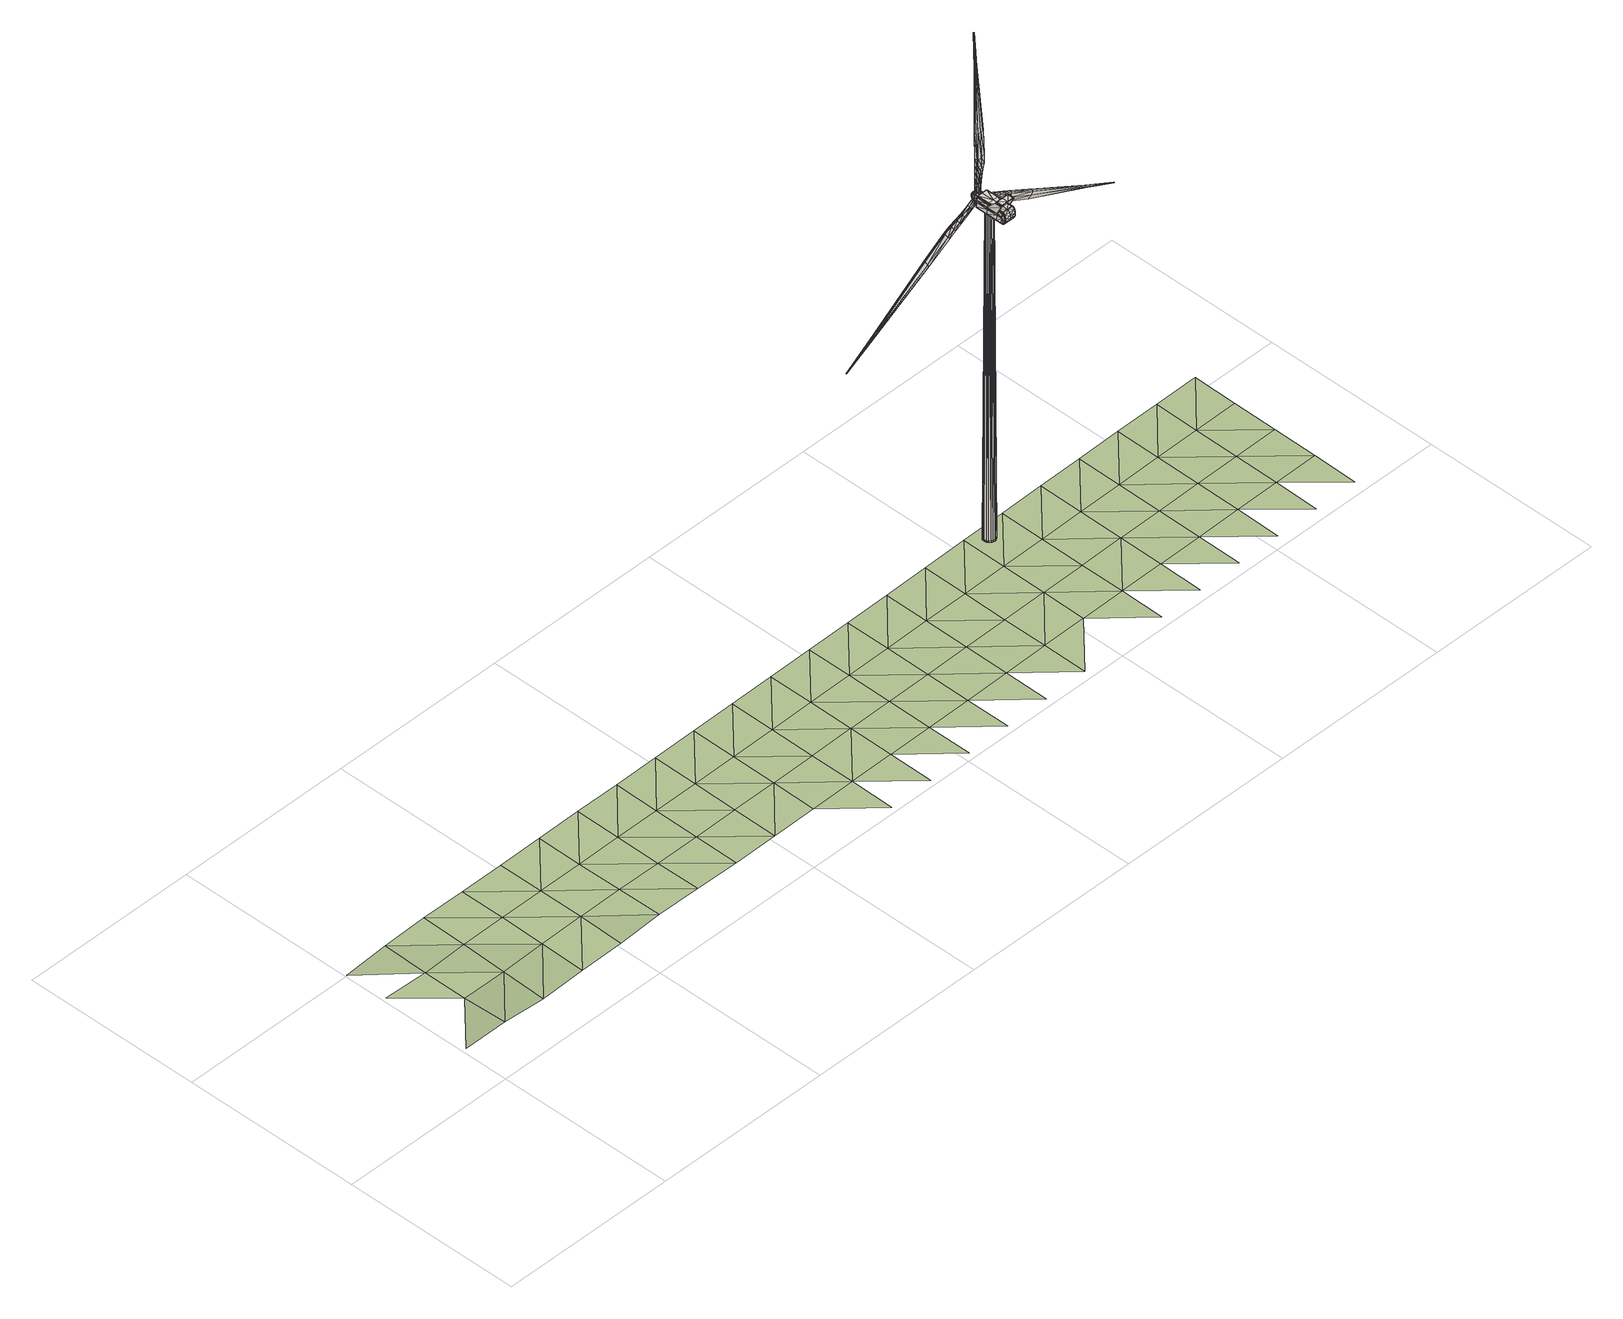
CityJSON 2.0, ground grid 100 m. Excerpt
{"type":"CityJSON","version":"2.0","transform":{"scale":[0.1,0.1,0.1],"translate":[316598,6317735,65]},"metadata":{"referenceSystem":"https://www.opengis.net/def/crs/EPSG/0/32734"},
"CityObjects":{
"otherconstruction1":{"type":"OtherConstruction","attributes":{"class":"wind_turbine","X":317009.08,"Y":6317829.18,"lat":-33.26,"lon":19.03,"manufacturer":"Vestas","model":"V100-2.0","rated_power_kw":2000,"rated_power_mw":2,"rotor_diameter_m":100,"rotor_radius_m":50,"swept_area_m2":7854,"blade_count":3,"blade_length_m":50,"hub_height_m":95,"tower_type":"steel_tube","tower_shape":"conical","cut_in_ms":3,"rated_ms":12,"cut_out_ms":22,"iec_class":"llb","generator_type":"DFIG","gearbox_type":"spur_planetary","gearbox_stages":3,"onshore":true,"offshore":false,"ground_height":72.44},"geometry":[{"type":"CompositeSurface","lod":"2","boundaries":[[[0,1,2]],[[1,3,2]],[[3,4,2]],[[5,6,7]],[[5,7,8]],[[9,8,7]],[[9,7,10]],[[2,9,10]],[[2,10,0]],[[11,12,13]],[[11,13,14]],[[15,16,17]],[[15,17,18]],[[19,20,21]],[[19,21,22]],[[23,24,25]],[[23,25,26]],[[27,5,28]],[[27,28,29]],[[30,27,31]],[[30,31,32]],[[33,34,35]],[[33,35,36]],[[37,2,4]],[[38,30,32]],[[38,32,39]],[[40,41,2]],[[40,2,37]],[[22,21,42]],[[22,42,39]],[[43,25,42]],[[43,42,21]],[[38,19,44]],[[38,44,30]],[[45,46,47]],[[45,47,48]],[[24,49,42]],[[24,42,25]],[[26,50,51]],[[26,51,35]],[[19,38,49]],[[19,49,20]],[[52,20,49]],[[52,49,24]],[[5,27,53]],[[5,53,54]],[[27,55,53]],[[27,30,44]],[[27,44,55]],[[56,31,29]],[[56,29,57]],[[24,23,58]],[[24,58,52]],[[28,59,57]],[[28,57,29]],[[60,14,13]],[[60,13,61]],[[49,38,39]],[[49,39,42]],[[29,31,27]],[[62,56,55]],[[62,55,44]],[[39,32,62]],[[39,62,22]],[[20,52,43]],[[20,43,21]],[[23,34,63]],[[23,63,58]],[[44,19,22]],[[44,22,62]],[[62,32,31]],[[62,31,56]],[[34,23,26]],[[34,26,35]],[[53,55,56]],[[53,56,57]],[[52,58,50]],[[52,50,43]],[[25,43,50]],[[25,50,26]],[[54,53,57]],[[54,57,59]],[[18,17,12]],[[18,12,11]],[[58,63,51]],[[58,51,50]],[[64,65,66]],[[64,66,67]],[[67,66,68]],[[67,68,69]],[[70,71,72]],[[70,72,73]],[[73,72,74]],[[73,74,75]],[[76,77,78]],[[76,78,79]],[[79,78,80]],[[79,80,81]],[[65,70,73]],[[65,73,66]],[[66,73,75]],[[66,75,68]],[[81,64,67]],[[81,67,79]],[[79,67,69]],[[79,69,76]],[[82,83,84]],[[82,84,85]],[[85,84,86]],[[85,86,87]],[[88,89,90]],[[88,90,91]],[[91,90,92]],[[91,92,93]],[[94,40,37]],[[94,37,95]],[[46,96,97]],[[46,97,47]],[[6,98,77]],[[6,77,7]],[[81,80,99]],[[81,99,61]],[[10,7,77]],[[10,77,76]],[[100,101,99]],[[100,99,80]],[[65,64,13]],[[65,13,12]],[[61,13,64]],[[61,64,81]],[[1,0,69]],[[1,69,68]],[[76,69,0]],[[76,0,10]],[[70,65,12]],[[70,12,17]],[[3,1,68]],[[3,68,75]],[[71,70,17]],[[71,17,16]],[[4,3,75]],[[4,75,74]],[[101,102,103]],[[101,103,99]],[[99,103,60]],[[99,60,61]],[[63,104,105]],[[63,105,51]],[[51,105,36]],[[51,36,35]],[[63,34,33]],[[63,33,104]],[[106,107,108]],[[108,107,109]],[[109,107,110]],[[111,112,113]],[[111,113,114]],[[115,116,113]],[[115,113,112]],[[107,106,116]],[[107,116,115]],[[11,14,117]],[[11,117,118]],[[15,18,119]],[[15,119,120]],[[121,122,123]],[[121,123,124]],[[125,126,127]],[[125,127,128]],[[129,130,131]],[[129,131,111]],[[132,133,134]],[[132,134,129]],[[33,36,135]],[[33,135,136]],[[137,110,107]],[[138,139,133]],[[138,133,132]],[[140,137,107]],[[140,107,141]],[[122,142,123]],[[122,139,142]],[[143,123,142]],[[143,142,127]],[[138,132,144]],[[138,144,121]],[[45,48,145]],[[45,145,146]],[[128,127,142]],[[128,142,147]],[[126,135,148]],[[126,148,149]],[[121,147,138]],[[121,124,147]],[[150,128,147]],[[150,147,124]],[[111,151,152]],[[111,152,129]],[[129,152,153]],[[129,144,132]],[[129,153,144]],[[154,155,130]],[[154,130,134]],[[128,150,156]],[[128,156,125]],[[131,130,155]],[[131,155,157]],[[60,158,117]],[[60,117,14]],[[147,142,139]],[[147,139,138]],[[130,129,134]],[[159,153,154]],[[159,144,153]],[[139,122,159]],[[139,159,133]],[[124,123,143]],[[124,143,150]],[[125,156,160]],[[125,160,136]],[[144,159,122]],[[144,122,121]],[[159,154,134]],[[159,134,133]],[[136,135,126]],[[136,126,125]],[[152,155,154]],[[152,154,153]],[[150,143,149]],[[150,149,156]],[[127,126,149]],[[127,149,143]],[[151,157,155]],[[151,155,152]],[[18,11,118]],[[18,118,119]],[[156,149,148]],[[156,148,160]],[[161,162,163]],[[161,163,164]],[[162,165,166]],[[162,166,163]],[[167,168,169]],[[167,169,170]],[[168,171,172]],[[168,172,169]],[[173,174,175]],[[173,175,176]],[[174,177,178]],[[174,178,175]],[[164,163,168]],[[164,168,167]],[[163,166,171]],[[163,171,168]],[[177,174,162]],[[177,162,161]],[[174,173,165]],[[174,165,162]],[[179,180,181]],[[179,181,182]],[[180,183,184]],[[180,184,181]],[[185,186,187]],[[185,187,188]],[[186,189,190]],[[186,190,187]],[[191,192,137]],[[191,137,140]],[[146,145,193]],[[146,193,194]],[[114,113,176]],[[114,176,195]],[[177,158,196]],[[177,196,178]],[[116,173,176]],[[116,176,113]],[[197,178,196]],[[197,196,198]],[[164,118,117]],[[164,117,161]],[[158,177,161]],[[158,161,117]],[[108,166,165]],[[108,165,106]],[[173,116,106]],[[173,106,165]],[[167,119,118]],[[167,118,164]],[[109,171,166]],[[109,166,108]],[[170,120,119]],[[170,119,167]],[[110,172,171]],[[110,171,109]],[[198,196,103]],[[198,103,102]],[[196,158,60]],[[196,60,103]],[[160,148,105]],[[160,105,104]],[[148,135,36]],[[148,36,105]],[[160,104,33]],[[160,33,136]],[[199,200,201]],[[199,201,202]],[[202,201,203]],[[202,203,204]],[[204,203,205]],[[204,205,206]],[[200,207,208]],[[200,208,201]],[[201,208,209]],[[201,209,203]],[[203,209,210]],[[203,210,205]],[[211,212,213]],[[211,213,214]],[[214,213,215]],[[214,215,216]],[[216,215,217]],[[216,217,218]],[[206,211,214]],[[206,214,204]],[[204,214,216]],[[204,216,202]],[[202,216,218]],[[202,218,199]],[[219,210,209]],[[219,209,220]],[[220,209,208]],[[220,208,221]],[[221,208,207]],[[221,207,222]],[[223,224,225]],[[223,225,226]],[[226,225,227]],[[226,227,228]],[[228,227,229]],[[228,229,230]],[[224,231,232]],[[224,232,225]],[[225,232,233]],[[225,233,227]],[[227,233,234]],[[227,234,229]],[[235,217,215]],[[235,215,236]],[[236,215,213]],[[236,213,237]],[[237,213,212]],[[237,212,238]],[[230,235,236]],[[230,236,228]],[[228,236,237]],[[228,237,226]],[[226,237,238]],[[226,238,223]],[[239,234,233]],[[239,233,240]],[[240,233,232]],[[240,232,241]],[[241,232,231]],[[241,231,242]],[[97,199,218]],[[97,218,47]],[[15,212,211]],[[15,211,16]],[[48,47,218]],[[48,218,217]],[[206,71,16]],[[206,16,211]],[[37,222,207]],[[37,207,95]],[[222,37,4]],[[4,219,220]],[[220,221,222]],[[4,220,222]],[[219,4,74]],[[219,74,210]],[[71,206,205]],[[71,205,72]],[[243,200,199]],[[243,199,97]],[[95,207,200]],[[95,200,243]],[[72,205,210]],[[72,210,74]],[[48,217,235]],[[48,235,145]],[[15,120,238]],[[15,238,212]],[[193,145,235]],[[193,235,230]],[[223,238,120]],[[223,120,170]],[[137,192,234]],[[137,234,239]],[[110,137,239]],[[239,240,241]],[[241,242,110]],[[239,241,110]],[[242,231,172]],[[242,172,110]],[[170,169,224]],[[170,224,223]],[[244,193,230]],[[244,230,229]],[[192,244,229]],[[192,229,234]],[[169,172,231]],[[169,231,224]],[[245,246,247]],[[248,249,250]],[[248,250,251]],[[245,247,252]],[[245,252,253]],[[254,255,256]],[[254,256,257]],[[258,259,86]],[[258,86,84]],[[260,258,84]],[[260,84,83]],[[246,261,90]],[[246,90,89]],[[261,262,92]],[[261,92,90]],[[247,246,89]],[[247,89,252]],[[259,248,251]],[[259,251,86]],[[255,260,83]],[[255,83,256]],[[262,263,264]],[[262,264,92]],[[263,265,266]],[[263,266,264]],[[267,268,269]],[[267,269,270]],[[271,267,270]],[[271,270,272]],[[273,254,257]],[[273,257,274]],[[275,276,181]],[[275,181,184]],[[276,277,182]],[[276,182,181]],[[278,279,188]],[[278,188,187]],[[280,278,187]],[[280,187,190]],[[279,281,282]],[[279,282,188]],[[268,275,184]],[[268,184,269]],[[277,273,274]],[[277,274,182]],[[283,280,190]],[[283,190,284]],[[265,283,284]],[[265,284,266]],[[245,285,261]],[[245,261,246]],[[285,286,262]],[[285,262,261]],[[286,287,263]],[[286,263,262]],[[287,288,265]],[[287,265,263]],[[288,289,283]],[[288,283,265]],[[289,290,280]],[[289,280,283]],[[290,291,278]],[[290,278,280]],[[291,292,279]],[[291,279,278]],[[292,281,279]],[[248,259,249]],[[259,258,293]],[[259,293,249]],[[258,260,294]],[[258,294,293]],[[260,255,295]],[[260,295,294]],[[255,254,296]],[[255,296,295]],[[254,273,297]],[[254,297,296]],[[273,277,298]],[[273,298,297]],[[277,276,299]],[[277,299,298]],[[276,275,267]],[[276,267,299]],[[275,268,267]],[[299,267,271]],[[299,271,300]],[[298,299,300]],[[298,300,301]],[[297,298,301]],[[297,301,302]],[[296,297,302]],[[296,302,303]],[[295,296,303]],[[295,303,304]],[[294,295,304]],[[294,304,305]],[[293,294,305]],[[293,305,306]],[[249,293,306]],[[249,306,307]],[[292,271,272]],[[292,272,308]],[[249,307,309]],[[249,309,250]],[[141,107,310]],[[141,310,131]],[[41,28,311]],[[41,311,2]],[[281,292,308]],[[281,308,282]],[[300,271,292]],[[300,292,291]],[[301,300,291]],[[301,291,290]],[[302,301,290]],[[302,290,289]],[[303,302,289]],[[303,289,288]],[[304,303,288]],[[304,288,287]],[[305,304,287]],[[305,287,286]],[[306,305,286]],[[306,286,285]],[[307,306,285]],[[307,285,245]],[[307,245,253]],[[307,253,309]],[[107,115,112]],[[107,112,310]],[[131,310,112]],[[131,112,111]],[[2,311,8]],[[2,8,9]],[[28,5,8]],[[28,8,311]],[[312,59,28]],[[312,28,41]],[[313,141,131]],[[313,131,157]],[[314,198,102]],[[314,102,315]],[[189,197,198]],[[189,198,314]],[[316,114,195]],[[316,195,185]],[[317,146,194]],[[317,194,179]],[[183,191,140]],[[183,140,318]],[[175,178,197]],[[175,197,319]],[[176,175,319]],[[176,319,195]],[[244,192,191]],[[244,191,320]],[[193,244,320]],[[193,320,194]],[[321,45,146]],[[321,146,317]],[[318,140,141]],[[318,141,313]],[[151,111,114]],[[151,114,316]],[[322,315,102]],[[322,102,101]],[[93,322,101]],[[93,101,100]],[[323,88,98]],[[323,98,6]],[[324,82,96]],[[324,96,46]],[[87,325,40]],[[87,40,94]],[[78,326,100]],[[78,100,80]],[[77,98,326]],[[77,326,78]],[[243,327,94]],[[243,94,95]],[[97,96,327]],[[97,327,243]],[[321,324,46]],[[321,46,45]],[[325,312,41]],[[325,41,40]],[[54,323,6]],[[54,6,5]],[[253,252,323]],[[253,323,54]],[[251,250,312]],[[251,312,325]],[[257,256,324]],[[257,324,321]],[[86,251,325]],[[86,325,87]],[[256,83,82]],[[256,82,324]],[[252,89,88]],[[252,88,323]],[[92,264,322]],[[92,322,93]],[[264,266,315]],[[264,315,322]],[[308,151,316]],[[308,316,282]],[[269,318,313]],[[269,313,270]],[[257,321,317]],[[257,317,274]],[[184,183,318]],[[184,318,269]],[[274,317,179]],[[274,179,182]],[[282,316,185]],[[282,185,188]],[[190,189,314]],[[190,314,284]],[[284,314,315]],[[284,315,266]],[[270,313,157]],[[270,157,272]],[[250,309,59]],[[250,59,312]],[[272,157,151]],[[272,151,308]],[[309,253,54]],[[309,54,59]],[[319,197,189]],[[319,189,186]],[[195,319,186]],[[195,186,185]],[[320,191,183]],[[320,183,180]],[[194,320,180]],[[194,180,179]],[[326,91,93]],[[326,93,100]],[[98,88,91]],[[98,91,326]],[[327,85,87]],[[327,87,94]],[[96,82,85]],[[96,85,327]],[[328,329,330]],[[328,330,331]],[[332,333,334]],[[332,334,335]],[[336,337,338]],[[336,338,339]],[[340,341,342]],[[340,342,343]],[[344,345,331]],[[344,331,346]],[[347,348,349]],[[347,349,350]],[[351,352,353]],[[351,353,333]],[[354,355,356]],[[354,356,357]],[[358,359,360]],[[358,360,361]],[[362,339,363]],[[362,363,364]],[[361,360,365]],[[361,365,366]],[[367,368,369]],[[367,369,370]],[[371,354,357]],[[371,357,372]],[[368,373,374]],[[368,374,369]],[[338,375,340]],[[338,340,376]],[[375,377,341]],[[375,341,340]],[[378,367,370]],[[378,370,379]],[[373,361,366]],[[373,366,374]],[[355,362,364]],[[355,364,356]],[[377,378,379]],[[377,379,341]],[[380,381,382]],[[380,382,383]],[[339,338,376]],[[339,376,363]],[[360,380,383]],[[360,383,365]],[[381,371,372]],[[381,372,382]],[[384,385,386]],[[384,386,387]],[[388,389,390]],[[388,390,391]],[[331,330,392]],[[331,392,346]],[[393,394,395]],[[393,395,396]],[[397,398,343]],[[397,343,399]],[[400,401,402]],[[400,402,403]],[[399,343,342]],[[399,342,404]],[[404,342,394]],[[404,394,393]],[[346,392,398]],[[346,398,397]],[[405,406,407]],[[405,407,408]],[[409,336,339]],[[409,339,362]],[[410,411,377]],[[410,377,375]],[[403,402,385]],[[403,385,384]],[[365,383,389]],[[365,389,386]],[[382,372,406]],[[382,406,390]],[[366,365,386]],[[366,386,385]],[[376,340,343]],[[376,343,398]],[[383,382,390]],[[383,390,389]],[[341,379,394]],[[341,394,342]],[[357,356,329]],[[357,329,407]],[[374,366,385]],[[374,385,402]],[[364,363,392]],[[364,392,330]],[[363,376,398]],[[363,398,392]],[[370,369,401]],[[370,401,395]],[[369,374,402]],[[369,402,401]],[[372,357,407]],[[372,407,406]],[[379,370,395]],[[379,395,394]],[[356,364,330]],[[356,330,329]],[[333,353,412]],[[333,412,334]],[[348,347,404]],[[348,404,393]],[[413,414,387]],[[413,387,388]],[[415,416,417]],[[415,417,418]],[[419,420,391]],[[419,391,405]],[[345,421,328]],[[345,328,331]],[[422,423,424]],[[422,424,425]],[[426,427,397]],[[426,397,399]],[[427,344,346]],[[427,346,397]],[[428,429,403]],[[428,403,384]],[[414,428,384]],[[414,384,387]],[[421,430,408]],[[421,408,328]],[[430,419,405]],[[430,405,408]],[[347,426,399]],[[347,399,404]],[[420,413,388]],[[420,388,391]],[[431,432,433]],[[431,433,434]],[[435,436,437]],[[435,437,438]],[[439,435,438]],[[439,438,440]],[[352,439,440]],[[352,440,353]],[[441,442,423]],[[441,423,422]],[[442,443,332]],[[442,332,423]],[[444,441,422]],[[444,422,445]],[[436,446,447]],[[436,447,437]],[[448,449,416]],[[448,416,415]],[[443,351,333]],[[443,333,332]],[[446,431,434]],[[446,434,447]],[[450,451,452]],[[450,452,453]],[[432,448,415]],[[432,415,433]],[[449,450,453]],[[449,453,416]],[[451,444,445]],[[451,445,452]],[[429,454,400]],[[429,400,403]],[[433,415,418]],[[433,418,455]],[[438,437,456]],[[438,456,457]],[[453,452,458]],[[453,458,459]],[[437,447,349]],[[437,349,456]],[[423,332,335]],[[423,335,424]],[[434,433,455]],[[434,455,350]],[[445,422,425]],[[445,425,460]],[[440,438,457]],[[440,457,461]],[[416,453,459]],[[416,459,417]],[[454,462,396]],[[454,396,400]],[[452,445,460]],[[452,460,458]],[[447,434,350]],[[447,350,349]],[[353,440,461]],[[353,461,412]],[[396,395,401]],[[396,401,400]],[[463,464,371]],[[463,371,381]],[[465,358,361]],[[465,361,373]],[[466,467,368]],[[466,368,367]],[[467,465,373]],[[467,373,368]],[[468,469,355]],[[468,355,354]],[[391,390,406]],[[391,406,405]],[[411,470,378]],[[411,378,377]],[[464,468,354]],[[464,354,371]],[[469,409,362]],[[469,362,355]],[[471,463,381]],[[471,381,380]],[[337,410,375]],[[337,375,338]],[[359,471,380]],[[359,380,360]],[[408,407,329]],[[408,329,328]],[[348,462,456]],[[348,456,349]],[[420,419,425]],[[420,425,424]],[[414,413,335]],[[414,335,334]],[[427,426,455]],[[427,455,418]],[[426,347,350]],[[426,350,455]],[[345,344,417]],[[345,417,459]],[[454,429,461]],[[454,461,457]],[[430,421,458]],[[430,458,460]],[[421,345,459]],[[421,459,458]],[[344,427,418]],[[344,418,417]],[[428,414,334]],[[428,334,412]],[[462,454,457]],[[462,457,456]],[[429,428,412]],[[429,412,461]],[[419,430,460]],[[419,460,425]],[[413,420,424]],[[413,424,335]],[[462,348,393]],[[462,393,396]],[[470,466,367]],[[470,367,378]],[[387,386,389]],[[387,389,388]],[[472,473,466]],[[472,466,470]],[[474,475,471]],[[474,471,359]],[[476,477,410]],[[476,410,337]],[[475,478,463]],[[475,463,471]],[[479,480,409]],[[479,409,469]],[[481,482,468]],[[481,468,464]],[[483,472,470]],[[483,470,411]],[[482,479,469]],[[482,469,468]],[[484,485,465]],[[484,465,467]],[[473,484,467]],[[473,467,466]],[[485,486,358]],[[485,358,465]],[[478,481,464]],[[478,464,463]],[[477,483,411]],[[477,411,410]],[[480,487,336]],[[480,336,409]],[[486,474,359]],[[486,359,358]],[[487,476,337]],[[487,337,336]],[[488,489,490]],[[490,491,492]],[[493,494,488]],[[488,490,492]],[[492,493,488]],[[489,488,431]],[[489,431,446]],[[494,493,449]],[[494,449,448]],[[493,451,450]],[[493,492,444]],[[493,444,451]],[[492,441,444]],[[492,442,441]],[[490,439,352]],[[490,489,436]],[[490,436,435]],[[489,446,436]],[[488,432,431]],[[488,494,448]],[[488,448,432]],[[493,450,449]],[[492,491,443]],[[492,443,442]],[[491,351,443]],[[491,490,352]],[[491,352,351]],[[490,435,439]],[[495,496,497]],[[495,497,498]],[[499,500,501]],[[499,501,502]],[[503,504,505]],[[503,505,506]],[[507,508,509]],[[507,509,510]],[[511,512,513]],[[514,515,516]],[[517,518,519]],[[517,519,520]],[[513,520,521]],[[513,521,511]],[[522,523,505]],[[524,525,526]],[[527,503,506]],[[527,506,528]],[[529,530,531]],[[529,531,532]],[[506,533,534]],[[506,534,528]],[[535,536,537]],[[535,537,538]],[[538,537,539]],[[538,539,540]],[[541,517,520]],[[541,520,513]],[[542,543,496]],[[542,496,495]],[[502,501,544]],[[502,544,545]],[[496,546,547]],[[496,547,497]],[[501,548,549]],[[501,549,544]],[[550,551,552]],[[550,552,533]],[[548,538,540]],[[548,540,549]],[[553,554,555]],[[553,555,556]],[[500,499,509]],[[500,509,556]],[[557,535,538]],[[557,538,548]],[[518,499,502]],[[518,502,519]],[[519,502,545]],[[519,545,558]],[[559,560,561]],[[559,561,562]],[[563,507,510]],[[563,510,564]],[[523,565,551]],[[523,551,550]],[[536,535,566]],[[536,566,567]],[[568,569,540]],[[568,540,539]],[[570,571,572]],[[570,572,573]],[[574,562,543]],[[574,543,542]],[[551,574,542]],[[551,542,552]],[[518,517,564]],[[518,564,510]],[[541,575,515]],[[541,515,514]],[[517,541,514]],[[517,514,564]],[[534,576,577]],[[534,577,525]],[[562,561,578]],[[562,578,543]],[[561,579,529]],[[561,529,578]],[[499,518,510]],[[499,510,509]],[[580,515,575]],[[580,581,516]],[[580,516,515]],[[581,527,528]],[[581,528,524]],[[582,580,575]],[[582,575,512]],[[579,583,530]],[[579,530,529]],[[584,582,512]],[[584,512,522]],[[528,534,525]],[[528,525,524]],[[505,523,550]],[[504,584,522]],[[504,522,505]],[[575,541,513]],[[575,513,512]],[[530,585,586]],[[530,586,531]],[[552,542,495]],[[552,495,576]],[[576,495,498]],[[576,498,577]],[[565,587,574]],[[565,574,551]],[[588,569,583]],[[588,583,579]],[[554,571,566]],[[554,566,555]],[[533,552,576]],[[533,576,534]],[[520,519,558]],[[520,558,521]],[[557,500,556]],[[557,556,555]],[[508,553,556]],[[508,556,509]],[[532,531,572]],[[532,572,589]],[[565,523,511]],[[565,511,521]],[[546,532,589]],[[546,589,547]],[[500,557,548]],[[500,548,501]],[[560,588,579]],[[560,579,561]],[[578,529,532]],[[578,532,546]],[[587,559,562]],[[587,562,574]],[[526,563,564]],[[526,564,514]],[[511,523,522]],[[511,522,512]],[[524,526,514]],[[524,514,516]],[[569,568,590]],[[569,590,583]],[[571,570,567]],[[571,567,566]],[[583,590,585]],[[583,585,530]],[[535,557,555]],[[535,555,566]],[[571,554,589]],[[571,589,572]],[[587,565,521]],[[587,521,558]],[[507,563,577]],[[507,577,498]],[[563,526,525]],[[563,525,577]],[[559,587,558]],[[559,558,545]],[[508,507,498]],[[508,498,497]],[[588,560,544]],[[588,544,549]],[[554,553,547]],[[554,547,589]],[[560,559,545]],[[560,545,544]],[[553,508,497]],[[553,497,547]],[[581,524,516]],[[569,588,549]],[[569,549,540]],[[505,550,533]],[[505,533,506]],[[543,578,546]],[[543,546,496]],[[531,586,573]],[[531,573,572]],[[504,503,584]],[[584,503,527]],[[584,527,582]],[[581,580,582]],[[581,582,527]],[[591,592,593]],[[591,593,594]],[[595,596,597]],[[595,597,598]],[[599,600,601]],[[599,601,602]],[[603,604,605]],[[603,605,606]],[[607,608,609]],[[610,611,612]],[[613,614,615]],[[613,615,616]],[[609,616,617]],[[609,617,607]],[[618,619,601]],[[620,621,622]],[[599,602,623]],[[624,625,626]],[[624,626,627]],[[602,628,629]],[[602,629,623]],[[630,631,537]],[[630,537,632]],[[632,537,633]],[[632,633,634]],[[635,613,616]],[[635,616,609]],[[636,637,592]],[[636,592,591]],[[598,597,638]],[[598,638,639]],[[592,640,641]],[[592,641,593]],[[597,642,643]],[[597,643,638]],[[644,645,646]],[[644,646,628]],[[642,632,634]],[[642,634,643]],[[647,648,649]],[[647,649,650]],[[596,595,605]],[[596,605,650]],[[651,630,632]],[[651,632,642]],[[614,595,598]],[[614,598,615]],[[615,598,639]],[[615,639,652]],[[653,654,655]],[[653,655,656]],[[657,603,606]],[[657,606,658]],[[619,659,645]],[[619,645,644]],[[631,630,660]],[[631,660,661]],[[662,663,634]],[[662,634,633]],[[664,665,666]],[[664,666,667]],[[668,656,637]],[[668,637,636]],[[645,668,636]],[[645,636,646]],[[614,613,658]],[[614,658,606]],[[635,669,611]],[[635,611,610]],[[613,635,610]],[[613,610,658]],[[629,670,671]],[[629,671,621]],[[656,655,672]],[[656,672,637]],[[655,673,624]],[[655,624,672]],[[595,614,606]],[[595,606,605]],[[674,675,611]],[[674,611,669]],[[675,676,612]],[[675,612,611]],[[677,599,623]],[[677,623,620]],[[678,674,669]],[[678,669,608]],[[673,679,625]],[[673,625,624]],[[678,608,618]],[[623,629,621]],[[623,621,620]],[[601,619,644]],[[600,678,618]],[[600,618,601]],[[669,635,609]],[[669,609,608]],[[625,680,586]],[[625,586,626]],[[646,636,591]],[[646,591,670]],[[670,591,594]],[[670,594,671]],[[659,681,668]],[[659,668,645]],[[682,663,679]],[[682,679,673]],[[648,665,660]],[[648,660,649]],[[628,646,670]],[[628,670,629]],[[616,615,652]],[[616,652,617]],[[651,596,650]],[[651,650,649]],[[604,647,650]],[[604,650,605]],[[627,626,666]],[[627,666,683]],[[659,619,607]],[[659,607,617]],[[640,627,683]],[[640,683,641]],[[596,651,642]],[[596,642,597]],[[654,682,673]],[[654,673,655]],[[672,624,627]],[[672,627,640]],[[681,653,656]],[[681,656,668]],[[622,657,658]],[[622,658,610]],[[607,619,618]],[[607,618,608]],[[620,622,610]],[[620,610,612]],[[663,662,684]],[[663,684,679]],[[665,664,661]],[[665,661,660]],[[679,684,680]],[[679,680,625]],[[630,651,649]],[[630,649,660]],[[665,648,683]],[[665,683,666]],[[681,659,617]],[[681,617,652]],[[603,657,671]],[[603,671,594]],[[657,622,621]],[[657,621,671]],[[653,681,652]],[[653,652,639]],[[604,603,594]],[[604,594,593]],[[682,654,638]],[[682,638,643]],[[648,647,641]],[[648,641,683]],[[654,653,639]],[[654,639,638]],[[647,604,593]],[[647,593,641]],[[676,677,620]],[[676,620,612]],[[663,682,643]],[[663,643,634]],[[601,644,628]],[[601,628,602]],[[637,672,640]],[[637,640,592]],[[626,586,667]],[[626,667,666]],[[600,599,678]],[[674,677,676]],[[674,676,675]],[[677,674,678]],[[677,678,599]],[[685,686,687]],[[685,687,688]],[[689,690,691]],[[689,691,692]],[[693,694,695]],[[693,695,696]],[[697,698,699]],[[697,699,700]],[[701,702,703]],[[704,705,706]],[[707,708,709]],[[707,709,710]],[[703,710,711]],[[703,711,701]],[[712,713,695]],[[714,715,716]],[[717,693,696]],[[717,696,718]],[[719,720,721]],[[719,721,722]],[[696,723,724]],[[696,724,718]],[[725,726,727]],[[725,727,728]],[[728,727,729]],[[728,729,730]],[[731,707,710]],[[731,710,703]],[[732,733,686]],[[732,686,685]],[[692,691,734]],[[692,734,735]],[[686,736,737]],[[686,737,687]],[[691,738,739]],[[691,739,734]],[[740,741,742]],[[740,742,723]],[[738,728,730]],[[738,730,739]],[[743,744,745]],[[743,745,746]],[[690,689,699]],[[690,699,746]],[[747,725,728]],[[747,728,738]],[[708,689,692]],[[708,692,709]],[[709,692,735]],[[709,735,748]],[[749,750,751]],[[749,751,752]],[[753,697,700]],[[753,700,754]],[[713,755,741]],[[713,741,740]],[[726,725,756]],[[726,756,757]],[[758,759,730]],[[758,730,729]],[[760,761,762]],[[760,762,763]],[[764,752,733]],[[764,733,732]],[[741,764,732]],[[741,732,742]],[[708,707,754]],[[708,754,700]],[[731,765,705]],[[731,705,704]],[[707,731,704]],[[707,704,754]],[[724,766,767]],[[724,767,715]],[[752,751,768]],[[752,768,733]],[[751,769,719]],[[751,719,768]],[[689,708,700]],[[689,700,699]],[[770,771,705]],[[770,705,765]],[[771,772,706]],[[771,706,705]],[[717,718,714]],[[770,765,702]],[[769,773,720]],[[769,720,719]],[[774,770,702]],[[774,702,712]],[[718,724,715]],[[718,715,714]],[[695,713,740]],[[694,774,712]],[[694,712,695]],[[765,731,703]],[[765,703,702]],[[720,775,776]],[[720,776,721]],[[742,732,685]],[[742,685,766]],[[766,685,688]],[[766,688,767]],[[755,777,764]],[[755,764,741]],[[778,759,773]],[[778,773,769]],[[744,761,756]],[[744,756,745]],[[723,742,766]],[[723,766,724]],[[710,709,748]],[[710,748,711]],[[747,690,746]],[[747,746,745]],[[698,743,746]],[[698,746,699]],[[722,721,762]],[[722,762,779]],[[755,713,701]],[[755,701,711]],[[736,722,779]],[[736,779,737]],[[690,747,738]],[[690,738,691]],[[750,778,769]],[[750,769,751]],[[768,719,722]],[[768,722,736]],[[777,749,752]],[[777,752,764]],[[716,753,754]],[[716,754,704]],[[701,713,712]],[[701,712,702]],[[714,716,704]],[[714,704,706]],[[759,758,780]],[[759,780,773]],[[761,760,757]],[[761,757,756]],[[773,780,775]],[[773,775,720]],[[725,747,745]],[[725,745,756]],[[761,744,779]],[[761,779,762]],[[777,755,711]],[[777,711,748]],[[697,753,767]],[[697,767,688]],[[753,716,715]],[[753,715,767]],[[749,777,748]],[[749,748,735]],[[698,697,688]],[[698,688,687]],[[778,750,734]],[[778,734,739]],[[744,743,737]],[[744,737,779]],[[750,749,735]],[[750,735,734]],[[743,698,687]],[[743,687,737]],[[772,717,714]],[[772,714,706]],[[759,778,739]],[[759,739,730]],[[695,740,723]],[[695,723,696]],[[733,768,736]],[[733,736,686]],[[721,776,763]],[[721,763,762]],[[694,693,774]],[[774,693,717]],[[774,717,770]],[[770,717,772]],[[770,772,771]],[[781,782,783]],[[783,784,785]],[[785,786,787]],[[787,788,789]],[[789,790,791]],[[791,792,793]],[[793,794,795]],[[795,796,797]],[[797,798,799]],[[799,800,781]],[[781,783,785]],[[785,787,789]],[[789,791,793]],[[793,795,797]],[[797,799,781]],[[781,785,789]],[[789,793,797]],[[789,797,781]],[[782,801,802]],[[782,802,783]],[[783,802,803]],[[783,803,784]],[[784,803,804]],[[784,804,785]],[[785,804,805]],[[785,805,786]],[[786,805,806]],[[786,806,787]],[[787,806,807]],[[787,807,788]],[[788,807,808]],[[788,808,789]],[[789,808,809]],[[789,809,790]],[[790,809,810]],[[790,810,791]],[[791,810,811]],[[791,811,792]],[[792,811,812]],[[792,812,793]],[[793,812,813]],[[793,813,794]],[[794,813,814]],[[794,814,795]],[[795,814,815]],[[795,815,796]],[[796,815,816]],[[796,816,797]],[[797,816,817]],[[797,817,798]],[[798,817,818]],[[798,818,799]],[[799,818,819]],[[799,819,800]],[[800,819,820]],[[800,820,781]],[[781,820,801]],[[781,801,782]],[[801,820,819]],[[819,818,817]],[[817,816,815]],[[815,814,813]],[[813,812,811]],[[811,810,809]],[[809,808,807]],[[807,806,805]],[[805,804,803]],[[803,802,801]],[[801,819,817]],[[817,815,813]],[[813,811,809]],[[809,807,805]],[[805,803,801]],[[801,817,813]],[[813,809,805]],[[813,805,801]],[[821,822,823]],[[823,824,825]],[[825,826,827]],[[827,828,829]],[[829,830,831]],[[831,832,833]],[[833,834,835]],[[835,836,837]],[[837,838,839]],[[839,840,821]],[[821,823,825]],[[825,827,829]],[[829,831,833]],[[833,835,837]],[[837,839,821]],[[821,825,829]],[[829,833,837]],[[829,837,821]],[[822,782,783]],[[822,783,823]],[[823,783,784]],[[823,784,824]],[[824,784,785]],[[824,785,825]],[[825,785,786]],[[825,786,826]],[[826,786,787]],[[826,787,827]],[[827,787,788]],[[827,788,828]],[[828,788,789]],[[828,789,829]],[[829,789,790]],[[829,790,830]],[[830,790,791]],[[830,791,831]],[[831,791,792]],[[831,792,832]],[[832,792,793]],[[832,793,833]],[[833,793,794]],[[833,794,834]],[[834,794,795]],[[834,795,835]],[[835,795,796]],[[835,796,836]],[[836,796,797]],[[836,797,837]],[[837,797,798]],[[837,798,838]],[[838,798,799]],[[838,799,839]],[[839,799,800]],[[839,800,840]],[[840,800,781]],[[840,781,821]],[[821,781,782]],[[821,782,822]],[[131,111,151]],[[28,59,54]],[[129,134,133]],[[32,31,27]],[[151,157,131]],[[54,5,28]],[[133,132,129]],[[27,30,32]]]}]},
"terrain1":{"type":"TINRelief","geometry":[{"type":"CompositeSurface","lod":"1","boundaries":[[[841,842,843]],[[844,845,841]],[[846,847,844]],[[848,841,843]],[[841,848,844]],[[848,843,849]],[[846,844,850]],[[844,848,850]],[[851,846,850]],[[848,849,852]],[[848,852,850]],[[852,849,853]],[[854,851,850]],[[854,850,852]],[[851,854,855]],[[856,852,853]],[[852,856,854]],[[856,853,857]],[[855,854,858]],[[854,856,858]],[[857,859,856]],[[858,860,855]],[[858,856,861]],[[861,856,859]],[[860,858,862]],[[858,861,863]],[[858,863,862]],[[861,859,864]],[[861,865,863]],[[865,861,864]],[[863,866,862]],[[865,867,863]],[[863,867,866]],[[868,865,864]],[[867,865,869]],[[865,868,869]],[[866,867,870]],[[869,871,867]],[[867,871,870]],[[869,868,872]],[[873,871,869]],[[872,873,869]],[[871,874,870]],[[873,875,871]],[[871,875,874]],[[873,872,876]],[[875,873,876]],[[872,877,876]],[[874,875,878]],[[876,879,875]],[[875,879,878]],[[876,877,880]],[[880,877,881]],[[882,879,876]],[[880,882,876]],[[879,883,878]],[[882,884,879]],[[879,884,883]],[[882,880,885]],[[880,886,887]],[[884,882,885]],[[880,887,885]],[[883,884,888]],[[885,889,884]],[[884,889,888]],[[885,887,890]],[[891,890,887]],[[892,889,885]],[[890,892,885]],[[889,893,888]],[[892,894,889]],[[889,894,893]],[[892,890,895]],[[890,896,895]],[[894,892,897]],[[895,897,892]],[[893,894,898]],[[894,897,899]],[[894,899,898]],[[897,895,900]],[[900,895,901]],[[897,902,899]],[[897,900,902]],[[899,903,898]],[[902,904,899]],[[899,904,903]],[[902,900,905]],[[906,905,900]],[[907,904,902]],[[905,907,902]],[[903,904,908]],[[907,909,904]],[[906,910,905]],[[904,909,908]],[[907,905,911]],[[909,907,911]],[[905,910,911]],[[909,912,908]],[[911,913,909]],[[909,913,912]],[[911,910,914]],[[914,910,915]],[[916,913,911]],[[914,916,911]],[[912,913,917]],[[916,918,913]],[[913,918,917]],[[916,914,919]],[[914,920,921]],[[918,916,919]],[[914,921,919]],[[918,922,917]],[[919,923,918]],[[918,923,922]],[[919,921,924]],[[925,924,921]],[[926,923,919]],[[924,926,919]],[[922,923,927]],[[926,928,923]],[[923,928,927]],[[926,924,929]],[[924,930,929]],[[928,926,931]],[[929,931,926]],[[927,928,932]],[[928,931,933]],[[928,933,932]],[[931,929,934]],[[934,929,935]],[[933,931,936]],[[936,931,934]],[[932,933,937]],[[933,936,938]],[[933,938,937]],[[936,934,939]],[[934,940,939]],[[936,941,938]],[[941,936,939]],[[938,942,937]],[[941,943,938]],[[938,943,942]]]}]}
},
"vertices":[
[4146,821,2096],[4146,815,2081],[4146,832,2072],[4146,815,2063],[4146,821,2048],[4146,858,2083],[4146,856,2102],[4146,830,2102],[4146,831,2083],[4146,830,2083],[4146,826,2102],[4111,808,2081],[4139,808,2081],[4139,815,2097],[4111,815,2097],[4111,815,2047],[4139,815,2047],[4139,808,2063],[4111,808,2063],[4150,915,2092],[4150,865,2145],[4152,865,2145],[4152,915,2092],[4149,828,2151],[4150,828,2149],[4152,828,2149],[4151,828,2152],[4149,858,2083],[4146,858,2081],[4150,858,2081],[4150,857,2084],[4152,858,2082],[4152,857,2083],[4111,827,2151],[4146,827,2151],[4147,827,2154],[4111,827,2154],[4146,835,2042],[4150,853,2092],[4152,853,2092],[4146,861,2042],[4146,859,2072],[4152,828,2145],[4152,863,2149],[4150,919,2084],[4111,861,2036],[4139,861,2036],[4139,835,2036],[4111,835,2036],[4150,828,2145],[4151,862,2152],[4147,861,2154],[4150,863,2149],[4149,921,2083],[4146,920,2083],[4150,920,2084],[4152,920,2082],[4150,921,2081],[4149,862,2151],[4146,920,2081],[4111,824,2108],[4139,824,2108],[4152,919,2083],[4146,861,2151],[4141,816,2097],[4141,809,2081],[4143,811,2081],[4143,818,2097],[4145,813,2081],[4145,820,2096],[4141,809,2063],[4141,816,2047],[4143,818,2047],[4143,811,2063],[4145,820,2048],[4145,813,2063],[4145,825,2103],[4145,830,2103],[4143,830,2106],[4143,824,2106],[4141,830,2107],[4141,824,2107],[4141,924,2037],[4141,991,2037],[4143,991,2038],[4143,924,2038],[4145,991,2041],[4145,923,2041],[4145,919,2103],[4145,986,2103],[4143,986,2106],[4143,918,2106],[4141,986,2107],[4141,918,2107],[4145,861,2041],[4145,835,2041],[4141,861,2037],[4141,835,2037],[4145,856,2103],[4139,830,2108],[4141,856,2107],[4139,856,2108],[4111,856,2108],[4111,830,2108],[4111,861,2151],[4111,861,2154],[4076,821,2096],[4076,832,2072],[4076,815,2081],[4076,815,2063],[4076,821,2048],[4076,858,2083],[4076,831,2083],[4076,830,2102],[4076,856,2102],[4076,830,2083],[4076,826,2102],[4082,815,2097],[4082,808,2081],[4082,808,2063],[4082,815,2047],[4072,915,2092],[4069,915,2092],[4069,865,2145],[4072,865,2145],[4073,828,2151],[4071,828,2152],[4069,828,2149],[4072,828,2149],[4072,858,2083],[4072,858,2081],[4076,858,2081],[4072,857,2084],[4069,857,2083],[4070,858,2082],[4075,827,2154],[4075,827,2151],[4076,835,2042],[4072,853,2092],[4069,853,2092],[4076,861,2042],[4076,859,2072],[4069,828,2145],[4069,863,2149],[4072,919,2084],[4082,835,2036],[4082,861,2036],[4072,828,2145],[4075,861,2154],[4071,862,2152],[4072,863,2149],[4076,920,2083],[4072,921,2083],[4072,920,2084],[4070,920,2082],[4072,921,2081],[4073,862,2151],[4076,920,2081],[4082,824,2108],[4069,919,2083],[4075,861,2151],[4081,816,2097],[4078,818,2097],[4078,811,2081],[4081,809,2081],[4076,820,2096],[4076,813,2081],[4081,809,2063],[4078,811,2063],[4078,818,2047],[4081,816,2047],[4076,813,2063],[4076,820,2048],[4076,825,2103],[4078,824,2106],[4078,830,2106],[4076,830,2103],[4081,824,2107],[4081,830,2107],[4081,924,2037],[4078,924,2038],[4078,991,2038],[4081,991,2037],[4076,923,2041],[4076,991,2041],[4076,919,2103],[4078,918,2106],[4078,986,2106],[4076,986,2103],[4081,918,2107],[4081,986,2107],[4076,861,2041],[4076,835,2041],[4081,835,2037],[4081,861,2037],[4076,856,2103],[4082,830,2108],[4081,856,2107],[4082,856,2108],[4141,829,2037],[4143,830,2038],[4143,827,2039],[4141,826,2037],[4143,823,2041],[4141,823,2039],[4143,821,2043],[4141,821,2041],[4145,831,2041],[4145,827,2041],[4145,824,2043],[4145,822,2045],[4139,820,2040],[4111,820,2040],[4111,823,2038],[4139,823,2038],[4111,826,2037],[4139,826,2037],[4111,829,2036],[4139,829,2036],[4146,822,2047],[4146,825,2044],[4146,828,2043],[4146,831,2042],[4081,821,2041],[4078,821,2043],[4078,823,2041],[4081,823,2039],[4078,827,2039],[4081,826,2037],[4078,830,2038],[4081,829,2037],[4076,822,2045],[4076,824,2043],[4076,827,2041],[4076,831,2041],[4082,829,2036],[4082,826,2037],[4082,823,2038],[4082,820,2040],[4076,831,2042],[4076,828,2043],[4076,825,2044],[4076,822,2047],[4143,835,2038],[4078,835,2038],[4144,990,2083],[4144,988,2102],[4144,988,2101],[4144,993,2043],[4144,991,2072],[4146,989,2072],[4146,991,2042],[4146,986,2102],[4146,988,2083],[4111,993,2038],[4139,993,2038],[4139,991,2036],[4111,991,2036],[4142,993,2040],[4144,993,2042],[4140,993,2039],[4142,988,2104],[4140,988,2105],[4139,988,2106],[4139,986,2108],[4111,988,2106],[4111,986,2108],[4078,991,2072],[4078,993,2043],[4076,991,2042],[4076,989,2072],[4078,990,2081],[4076,988,2081],[4083,993,2038],[4082,991,2036],[4078,993,2042],[4079,993,2040],[4081,993,2039],[4079,988,2104],[4078,988,2102],[4081,988,2105],[4078,988,2101],[4076,986,2102],[4083,988,2106],[4082,986,2108],[4142,990,2083],[4140,990,2083],[4139,990,2083],[4111,990,2083],[4083,990,2083],[4081,990,2083],[4079,990,2083],[4078,990,2083],[4142,991,2072],[4140,991,2072],[4139,991,2072],[4111,991,2072],[4083,991,2072],[4081,991,2072],[4079,991,2072],[4079,990,2081],[4081,990,2081],[4083,990,2081],[4111,990,2081],[4139,990,2081],[4140,990,2081],[4142,990,2081],[4144,990,2081],[4076,988,2083],[4146,988,2081],[4076,832,2081],[4146,832,2081],[4146,921,2072],[4076,921,2072],[4082,918,2108],[4111,918,2108],[4076,919,2102],[4082,924,2036],[4076,923,2042],[4078,856,2106],[4078,861,2038],[4111,924,2036],[4139,918,2108],[4146,919,2102],[4139,924,2036],[4146,923,2042],[4143,856,2106],[4143,861,2038],[4108,1007,2041],[4108,993,2041],[4097,993,2044],[4097,1007,2044],[4123,1043,2070],[4122,1043,2075],[4131,1033,2078],[4132,1033,2069],[4093,972,2055],[4088,972,2063],[4088,978,2063],[4093,978,2055],[4083,985,2073],[4086,985,2083],[4084,993,2084],[4081,993,2073],[4091,1024,2054],[4099,1024,2047],[4088,1007,2051],[4087,1024,2083],[4093,1024,2091],[4096,1033,2087],[4091,1033,2080],[4116,1047,2073],[4115,1047,2075],[4120,1043,2079],[4118,978,2048],[4109,978,2047],[4108,985,2043],[4119,985,2044],[4128,972,2086],[4133,972,2078],[4133,978,2078],[4128,978,2086],[4100,978,2050],[4089,985,2053],[4098,985,2046],[4137,985,2080],[4131,985,2089],[4103,978,2093],[4112,978,2094],[4112,985,2098],[4102,985,2097],[4126,978,2053],[4129,985,2050],[4121,978,2092],[4123,985,2096],[4087,978,2072],[4084,985,2062],[4089,978,2081],[4095,978,2089],[4092,985,2092],[4134,978,2069],[4131,978,2060],[4135,985,2058],[4138,985,2069],[4133,1007,2090],[4133,993,2090],[4139,993,2080],[4139,1007,2080],[4140,1007,2069],[4140,993,2069],[4137,993,2057],[4137,1007,2057],[4088,993,2051],[4091,1007,2093],[4091,993,2093],[4101,993,2099],[4101,1007,2099],[4082,1007,2061],[4082,993,2061],[4081,1007,2073],[4113,1007,2101],[4113,993,2101],[4124,993,2097],[4124,1007,2097],[4084,1007,2084],[4130,1007,2048],[4130,993,2048],[4120,993,2042],[4120,1007,2042],[4100,972,2050],[4087,972,2072],[4089,972,2081],[4127,1033,2085],[4137,1024,2069],[4135,1024,2079],[4099,1043,2067],[4101,1043,2063],[4094,1033,2057],[4090,1033,2064],[4128,1024,2051],[4134,1024,2059],[4109,1024,2045],[4118,1043,2062],[4121,1043,2065],[4130,1033,2061],[4125,1033,2054],[4084,1024,2073],[4086,1024,2062],[4130,1024,2088],[4122,1024,2094],[4119,1024,2046],[4105,1047,2073],[4105,1047,2071],[4098,1043,2072],[4100,1043,2076],[4111,1047,2077],[4109,1047,2076],[4107,1043,2082],[4111,1043,2083],[4113,1047,2076],[4116,1043,2082],[4114,1047,2066],[4116,1047,2068],[4116,1047,2070],[4112,1047,2065],[4114,1043,2059],[4107,1047,2075],[4102,1043,2080],[4105,1047,2069],[4106,1047,2067],[4108,1047,2066],[4110,1047,2065],[4110,1043,2059],[4105,1043,2060],[4112,1024,2097],[4089,1033,2072],[4104,1033,2091],[4112,1033,2092],[4109,1033,2049],[4101,1033,2051],[4117,1033,2050],[4120,1033,2090],[4102,1024,2096],[4131,972,2060],[4126,972,2053],[4121,972,2092],[4103,972,2093],[4112,972,2094],[4118,972,2048],[4109,972,2047],[4095,972,2089],[4134,972,2069],[4101,892,2081],[4106,892,2084],[4123,892,2075],[4124,892,2070],[4097,892,2066],[4097,892,2072],[4123,892,2065],[4109,892,2057],[4104,892,2059],[4119,892,2060],[4115,892,2058],[4098,892,2077],[4111,892,2084],[4117,892,2083],[4121,892,2080],[4100,892,2062],[4109,1048,2071],[4110,1048,2072],[4111,1048,2072],[4112,1048,2071],[4111,1048,2070],[4110,1048,2070],[4109,1048,2070],[4120,1025,2304],[4119,1025,2260],[4100,1025,2260],[4100,1025,2304],[4101,1001,2260],[4102,1001,2222],[4116,1001,2222],[4119,1001,2260],[4085,1013,3073],[4085,1012,3073],[4086,1012,3072],[4086,1013,3072],[4095,1019,2304],[4095,1019,2260],[4095,1007,2260],[4095,1007,2304],[4100,1010,2860],[4084,1010,3072],[4093,1008,2860],[4086,1009,2860],[4082,1011,3072],[4082,1013,3072],[4098,1001,2459],[4100,1001,2304],[4120,1001,2304],[4115,1001,2459],[4137,1007,2459],[4085,1011,3072],[4101,1011,2860],[4083,1015,3072],[4091,1015,2860],[4086,1012,2860],[4084,1013,3073],[4084,1015,3072],[4126,1019,2185],[4117,1025,2136],[4110,1026,2136],[4112,1025,2184],[4100,1014,2860],[4096,1016,2860],[4102,1001,2136],[4103,1001,2072],[4111,999,2072],[4110,999,2136],[4118,1001,2073],[4117,1001,2136],[4090,1008,2860],[4145,1016,2305],[4142,1017,2260],[4135,1006,2222],[4142,1006,2260],[4116,1025,2222],[4101,1025,2222],[4112,1001,2184],[4126,1006,2185],[4101,1012,2860],[4138,1013,2459],[4137,1016,2459],[4096,1019,2222],[4097,1019,2184],[4097,1007,2184],[4096,1007,2222],[4102,1001,2184],[4145,1007,2305],[4143,1009,2260],[4136,1009,2222],[4136,1013,2222],[4143,1013,2260],[4092,1018,2459],[4092,1007,2459],[4138,1009,2459],[4097,1008,2136],[4098,1008,2072],[4123,1008,2073],[4122,1008,2136],[4098,1018,2072],[4097,1018,2136],[4102,1025,2136],[4103,1025,2072],[4146,1013,2305],[4083,1010,3072],[4115,1025,2459],[4097,1025,2459],[4135,1018,2222],[4127,1013,2185],[4083,1011,3073],[4083,1013,3073],[4084,1011,3073],[4122,1018,2136],[4085,1011,3073],[4118,1025,2073],[4111,1026,2072],[4146,1009,2305],[4127,1009,2185],[4102,1025,2184],[4123,1018,2073],[4307,1025,1947],[4269,1025,1971],[4279,1025,1987],[4317,1025,1965],[4278,1001,1986],[4245,1001,2005],[4238,1001,1992],[4269,1001,1971],[4991,1013,1594],[4991,1012,1593],[4989,1012,1593],[4990,1013,1593],[4320,1019,1970],[4281,1019,1991],[4281,1007,1991],[4320,1007,1970],[4799,1010,1687],[4990,1010,1595],[4802,1008,1693],[4806,1009,1700],[4991,1011,1596],[4991,1013,1596],[4452,1001,1890],[4317,1001,1965],[4307,1001,1947],[4444,1001,1874],[4433,1007,1855],[4990,1011,1594],[4798,1011,1686],[4991,1015,1596],[4803,1015,1695],[4805,1012,1699],[4990,1015,1595],[4201,1019,2002],[4163,1025,2034],[4167,1026,2041],[4208,1025,2015],[4799,1014,1687],[4801,1016,1691],[4170,1001,2047],[4115,1001,2078],[4167,999,2041],[4108,1001,2065],[4163,1001,2034],[4804,1008,1696],[4295,1016,1926],[4258,1017,1951],[4229,1006,1976],[4259,1006,1951],[4238,1025,1992],[4246,1025,2005],[4208,1001,2015],[4201,1006,2002],[4798,1012,1686],[4433,1013,1854],[4433,1016,1855],[4248,1019,2010],[4215,1019,2028],[4215,1007,2028],[4248,1007,2010],[4212,1001,2023],[4295,1007,1926],[4258,1009,1950],[4229,1009,1975],[4229,1013,1975],[4258,1013,1950],[4455,1018,1895],[4455,1007,1895],[4433,1009,1854],[4173,1008,2051],[4117,1008,2082],[4105,1008,2061],[4161,1008,2030],[4117,1018,2082],[4173,1018,2051],[4170,1025,2047],[4115,1025,2078],[4295,1013,1925],[4991,1010,1596],[4444,1025,1874],[4453,1025,1890],[4229,1018,1975],[4200,1013,2002],[4991,1011,1595],[4992,1011,1595],[4992,1013,1595],[4991,1013,1595],[4991,1011,1594],[4161,1018,2030],[4108,1025,2065],[4295,1009,1925],[4200,1009,2002],[4213,1025,2024],[4105,1018,2061],[3905,1025,1964],[3944,1025,1985],[3953,1025,1969],[3915,1025,1946],[3953,1001,1970],[3985,1001,1989],[3978,1001,2001],[3944,1001,1985],[3257,1013,1549],[3256,1012,1549],[3257,1012,1550],[3257,1013,1550],[3918,1019,1942],[3956,1019,1965],[3956,1007,1965],[3918,1007,1942],[3434,1010,1668],[3258,1010,1549],[3437,1008,1663],[3441,1009,1656],[3259,1011,1547],[3259,1013,1547],[3782,1001,1867],[3915,1001,1947],[3905,1001,1964],[3773,1001,1882],[3762,1007,1901],[3257,1011,1550],[3433,1011,1669],[3258,1015,1547],[3438,1015,1661],[3441,1012,1657],[3257,1013,1548],[3258,1015,1549],[4005,1019,2029],[4052,1025,2045],[4056,1026,2039],[4013,1025,2016],[3433,1014,1669],[3436,1016,1665],[4060,1001,2032],[4114,1001,2065],[4110,999,2071],[4056,999,2039],[4107,1001,2078],[4052,1001,2045],[3439,1008,1660],[3892,1016,1985],[3932,1017,2005],[3968,1006,2018],[3932,1006,2004],[3978,1025,2001],[3986,1025,1988],[4013,1001,2016],[4005,1006,2028],[3433,1012,1669],[3761,1013,1902],[3762,1016,1901],[3988,1019,1984],[4021,1019,2003],[4021,1007,2003],[3988,1007,1984],[4018,1001,2008],[3892,1007,1985],[3932,1009,2005],[3968,1009,2018],[3968,1013,2018],[3932,1013,2005],[3785,1018,1862],[3785,1007,1862],[3761,1009,1902],[4062,1008,2028],[4117,1008,2061],[4104,1008,2082],[4050,1008,2049],[4117,1018,2061],[4062,1018,2028],[4060,1025,2032],[4114,1025,2065],[3891,1013,1986],[3258,1010,1547],[3773,1025,1882],[3783,1025,1867],[3968,1018,2018],[4005,1013,2029],[3257,1011,1548],[3258,1011,1547],[3258,1013,1547],[4050,1018,2049],[3257,1011,1549],[4107,1025,2078],[4110,1026,2071],[3891,1009,1986],[4005,1009,2029],[4018,1025,2008],[4104,1018,2082],[4080,952,72],[4078,942,72],[4080,932,72],[4084,923,72],[4092,916,72],[4101,911,72],[4111,909,72],[4121,911,72],[4130,916,72],[4137,923,72],[4142,932,72],[4143,942,72],[4142,952,72],[4137,961,72],[4130,968,72],[4121,973,72],[4111,974,72],[4101,973,72],[4092,968,72],[4084,961,72],[4078,942,52],[4080,932,52],[4084,923,52],[4092,916,52],[4101,911,52],[4111,909,52],[4121,911,52],[4130,916,52],[4137,923,52],[4142,932,52],[4143,942,52],[4142,952,52],[4137,961,52],[4130,968,52],[4121,973,52],[4111,974,52],[4101,973,52],[4092,968,52],[4084,961,52],[4080,952,52],[4089,949,2043],[4088,942,2043],[4089,935,2043],[4093,929,2043],[4098,924,2043],[4104,920,2043],[4111,919,2043],[4118,920,2043],[4124,924,2043],[4129,929,2043],[4132,935,2043],[4133,942,2043],[4132,949,2043],[4129,955,2043],[4124,960,2043],[4118,963,2043],[4111,964,2043],[4104,963,2043],[4098,960,2043],[4093,955,2043],
[259,505,10],[9,255,22],[259,255,23],[259,755,12],[9,755,19],[259,1005,18],[9,1005,1],[509,505,11],[509,255,3],[509,755,24],[509,1005,28],[759,505,21],[759,255,14],[759,755,26],[759,1005,27],[1009,505,27],[1009,255,19],[1009,755,27],[1259,255,33],[1009,1005,27],[1259,505,30],[1259,1005,29],[1259,755,28],[1509,255,30],[1509,505,28],[1509,1005,32],[1509,755,29],[1759,255,24],[1759,505,27],[1759,1005,33],[1759,755,31],[2009,255,28],[2009,505,30],[2009,1005,36],[2009,755,34],[2259,505,35],[2259,255,33],[2259,1005,40],[2259,755,37],[2509,255,38],[2509,5,35],[2509,505,39],[2509,1005,44],[2509,755,42],[2759,505,44],[2759,5,40],[2759,255,42],[2759,1005,48],[2759,755,46],[3009,255,46],[3009,5,44],[3009,505,48],[3009,1005,51],[3009,755,50],[3259,255,50],[3259,5,48],[3259,505,52],[3259,1005,55],[3259,755,54],[3509,255,55],[3509,5,53],[3509,505,57],[3509,1005,61],[3509,755,59],[3759,255,60],[3759,5,58],[3759,505,62],[3759,1005,66],[3759,755,64],[4009,255,65],[4009,505,67],[4009,1005,72],[4009,755,69],[4259,255,70],[4259,5,68],[4259,505,72],[4259,1005,77],[4259,755,74],[4509,505,77],[4509,5,72],[4509,255,75],[4509,1005,82],[4509,755,79],[4759,255,79],[4759,5,75],[4759,505,82],[4759,1005,86],[4759,755,84],[5009,255,83],[5009,5,77],[5009,505,86],[5009,1005,91],[5009,755,89],[5259,255,87],[5259,5,81],[5259,505,90],[5259,1005,96],[5259,755,93],[5509,255,90],[5509,5,85],[5509,505,94],[5509,1005,100],[5509,755,97]
]}
